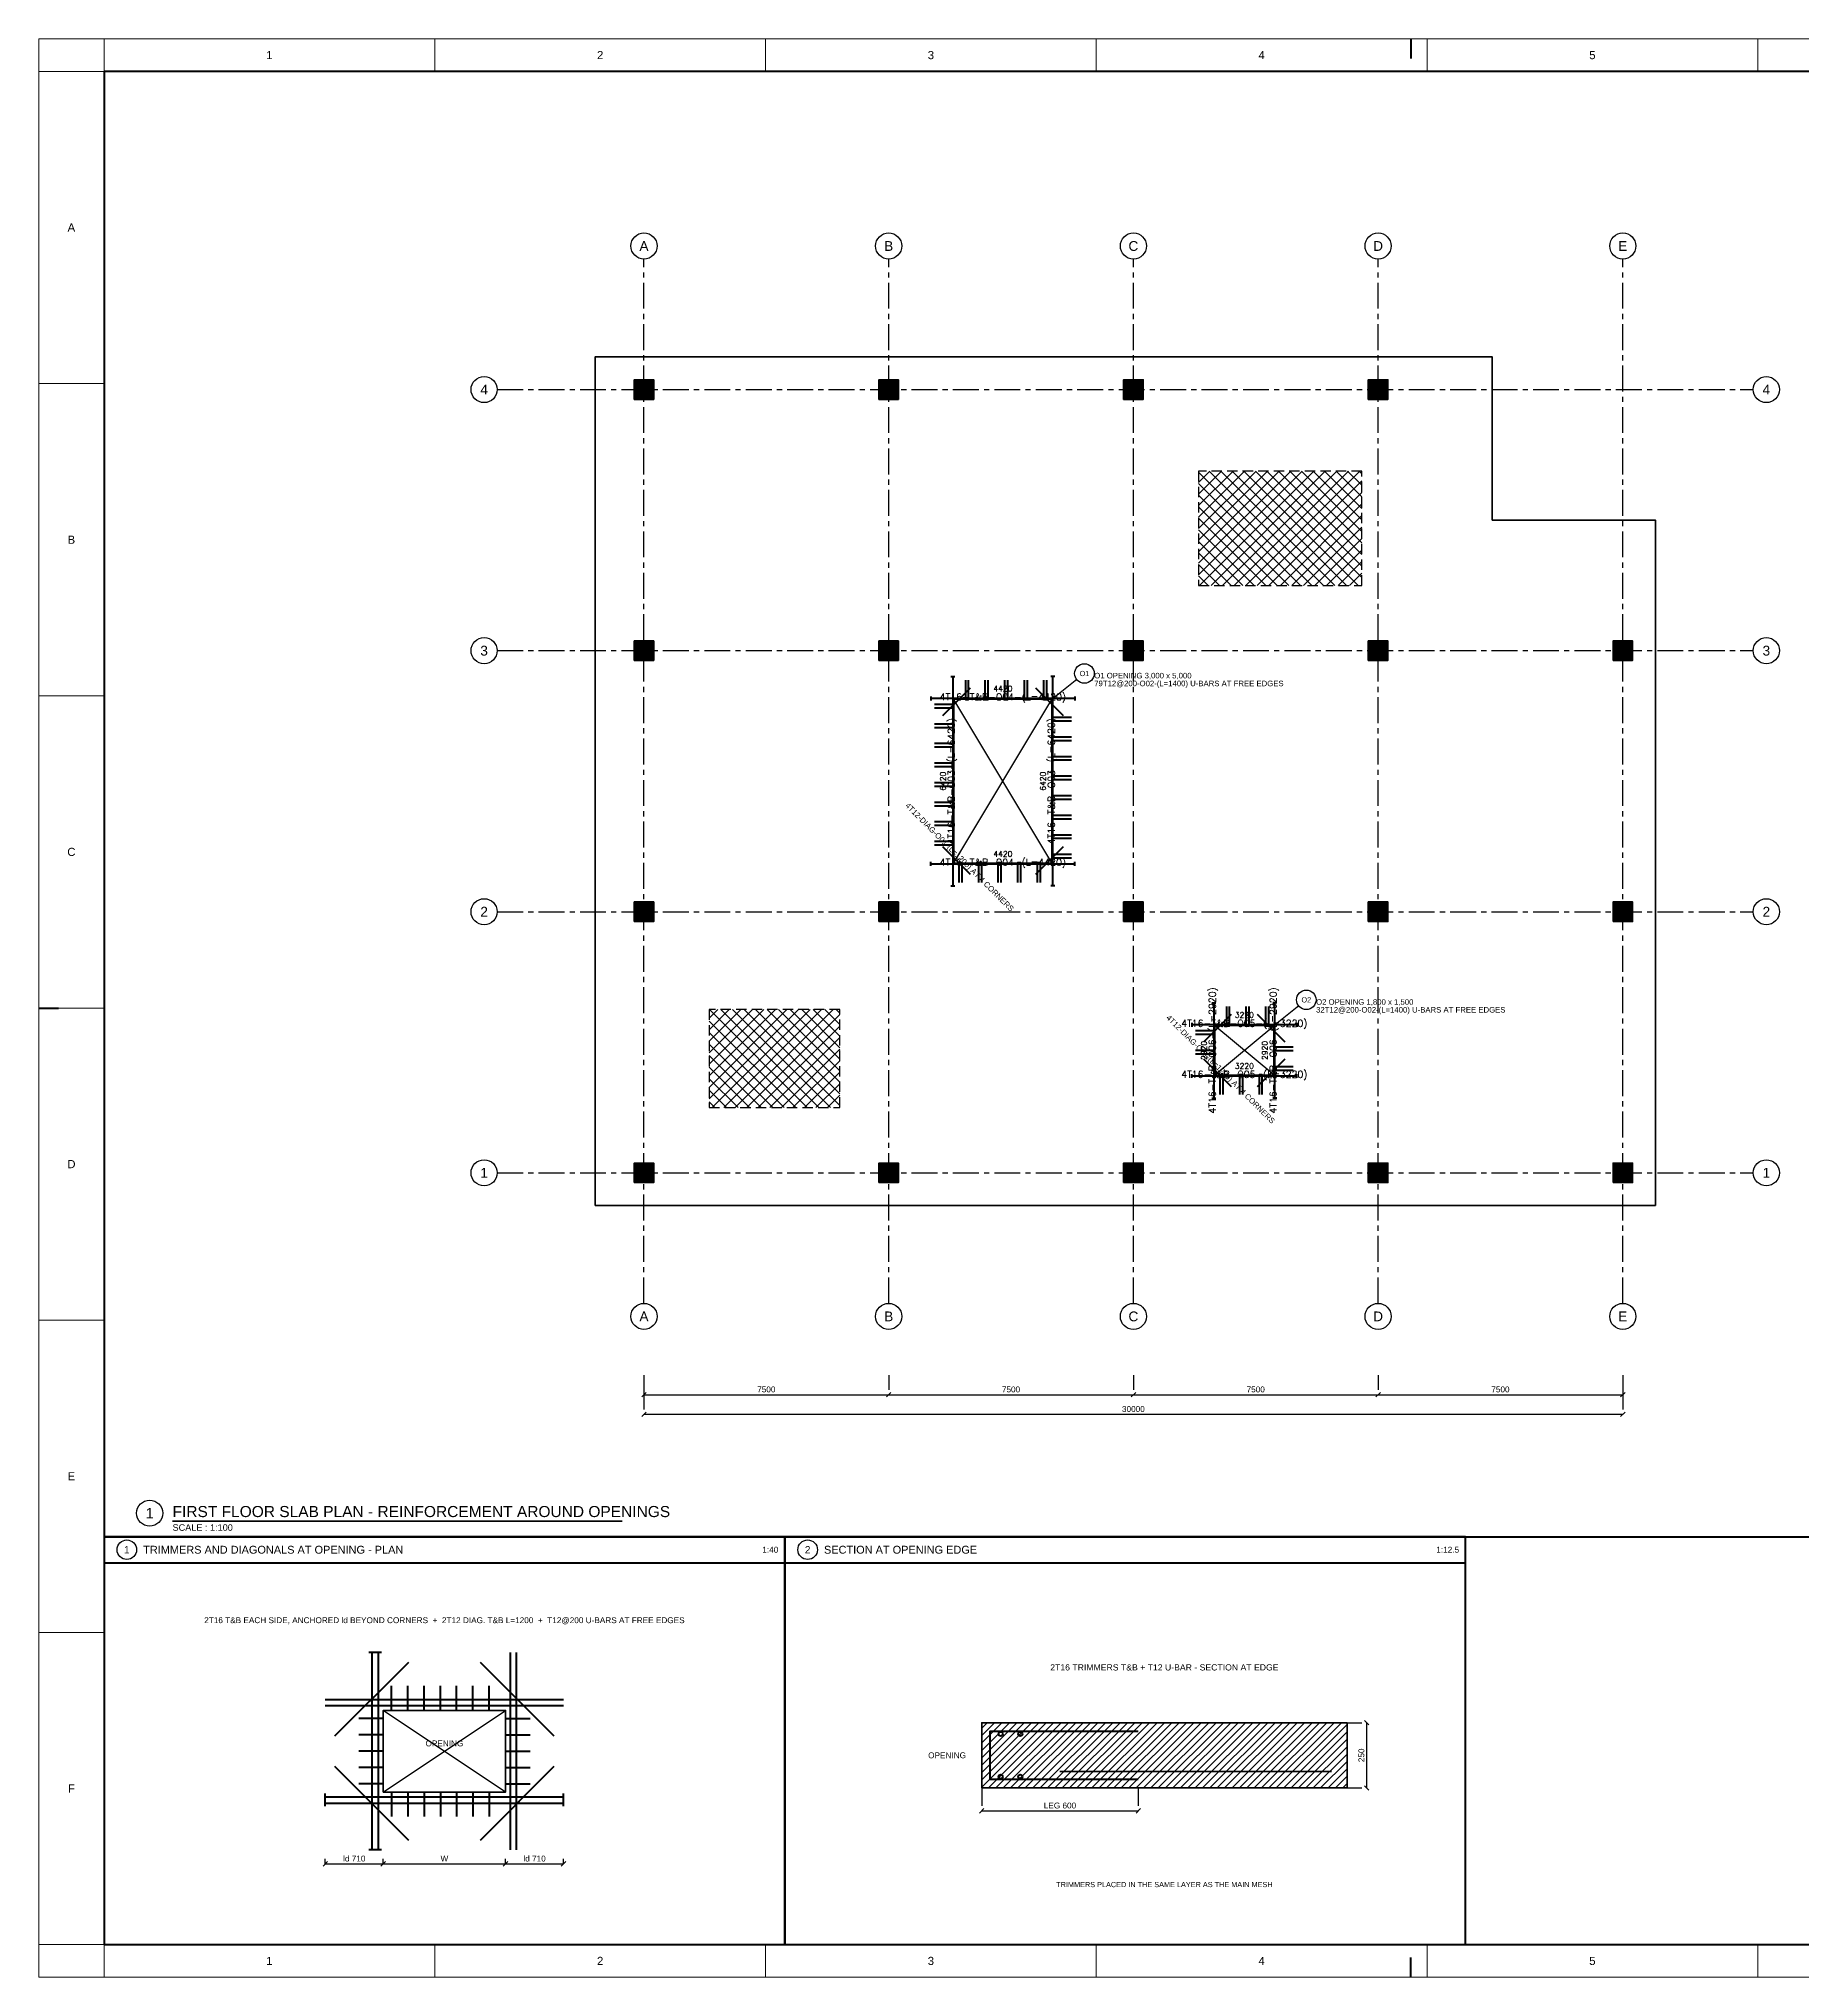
# Model space of a CAD drawing. Header units: millimetres. Extents: x 0 to 84100, y 0 to 59400.
# Drawn here: x 0 to 54050, y 0 to 59400 of the extents above; entities that cross this region are included whole.
import ezdxf
from ezdxf.enums import TextEntityAlignment as Align

# ---------------------------------------------------------------- set-up
doc = ezdxf.new("R2010")
doc.units = ezdxf.units.MM
doc.header["$LTSCALE"] = 25
doc.linetypes.add('CENTER', pattern=[50.8, 31.75, -6.35, 6.35, -6.35])
doc.linetypes.add('DASHED', pattern=[19.05, 12.7, -6.35])
doc.layers.get('0').update_dxf_attribs({"linetype": 'CONTINUOUS'})
for name, color, linetype in [('ST-CALLOUT', 3, 'CONTINUOUS'), ('ST-COL-HATCH', 7, 'CONTINUOUS'), ('ST-DETAIL', 7, 'CONTINUOUS'), ('ST-DETAIL-HATCH', 8, 'CONTINUOUS'), ('ST-DIM', 8, 'CONTINUOUS'), ('ST-GRID', 8, 'CENTER'), ('ST-GRID-BUBBLE', 8, 'CONTINUOUS'), ('ST-OPENING', 6, 'CONTINUOUS'), ('ST-RB-TEXT', 7, 'CONTINUOUS'), ('ST-SHEET-NOTES', 7, 'CONTINUOUS'), ('ST-SHEET-TEXT', 2, 'CONTINUOUS'), ('ST-TEXT', 7, 'CONTINUOUS'), ('ST-VOID', 30, 'DASHED'), ('ST-VOID-HATCH', 30, 'CONTINUOUS')]:
    doc.layers.add(name, color=color, linetype=linetype)
for name, color, linetype, lineweight in [('ST-COL', 7, 'CONTINUOUS', 35), ('ST-RB-BOT', 1, 'CONTINUOUS', 50), ('ST-RB-TRIM', 6, 'CONTINUOUS', 50), ('ST-RB-UBAR', 6, 'CONTINUOUS', 50), ('ST-SHEET-FRAME', 7, 'CONTINUOUS', 50), ('ST-SHEET-TITLE', 7, 'CONTINUOUS', 25), ('ST-SLAB-EDGE', 3, 'CONTINUOUS', 35)]:
    doc.layers.add(name, color=color, linetype=linetype, lineweight=lineweight)
doc.styles.add('ST-REBAR', font='romans.shx')
doc.styles.get("Standard").update_dxf_attribs({"font": 'arial.ttf'})

# ---------------------------------------------------------------- blocks, each defined once
blk = doc.blocks.new('FRAMING_REBAR_AROUND_OPENINGS_L01')
at = {"layer": 'ST-COL-HATCH'}
h = blk.add_hatch(color=7, dxfattribs=at)
h.dxf.hatch_style = 1
h.paths.add_polyline_path([(18250, 48350), (18850, 48350), (18850, 48950), (18250, 48950)])
h = blk.add_hatch(color=7, dxfattribs=at)
h.dxf.hatch_style = 1
h.paths.add_polyline_path([(25750, 48350), (26350, 48350), (26350, 48950), (25750, 48950)])
h = blk.add_hatch(color=7, dxfattribs=at)
h.dxf.hatch_style = 1
h.paths.add_polyline_path([(33250, 48350), (33850, 48350), (33850, 48950), (33250, 48950)])
h = blk.add_hatch(color=7, dxfattribs=at)
h.dxf.hatch_style = 1
h.paths.add_polyline_path([(40750, 48350), (41350, 48350), (41350, 48950), (40750, 48950)])
h = blk.add_hatch(color=7, dxfattribs=at)
h.dxf.hatch_style = 1
h.paths.add_polyline_path([(18250, 40350), (18850, 40350), (18850, 40950), (18250, 40950)])
h = blk.add_hatch(color=7, dxfattribs=at)
h.dxf.hatch_style = 1
h.paths.add_polyline_path([(25750, 40350), (26350, 40350), (26350, 40950), (25750, 40950)])
h = blk.add_hatch(color=7, dxfattribs=at)
h.dxf.hatch_style = 1
h.paths.add_polyline_path([(33250, 40350), (33850, 40350), (33850, 40950), (33250, 40950)])
h = blk.add_hatch(color=7, dxfattribs=at)
h.dxf.hatch_style = 1
h.paths.add_polyline_path([(40750, 40350), (41350, 40350), (41350, 40950), (40750, 40950)])
h = blk.add_hatch(color=7, dxfattribs=at)
h.dxf.hatch_style = 1
h.paths.add_polyline_path([(48250, 40350), (48850, 40350), (48850, 40950), (48250, 40950)])
h = blk.add_hatch(color=7, dxfattribs=at)
h.dxf.hatch_style = 1
h.paths.add_polyline_path([(18250, 32350), (18850, 32350), (18850, 32950), (18250, 32950)])
h = blk.add_hatch(color=7, dxfattribs=at)
h.dxf.hatch_style = 1
h.paths.add_polyline_path([(25750, 32350), (26350, 32350), (26350, 32950), (25750, 32950)])
h = blk.add_hatch(color=7, dxfattribs=at)
h.dxf.hatch_style = 1
h.paths.add_polyline_path([(33250, 32350), (33850, 32350), (33850, 32950), (33250, 32950)])
h = blk.add_hatch(color=7, dxfattribs=at)
h.dxf.hatch_style = 1
h.paths.add_polyline_path([(40750, 32350), (41350, 32350), (41350, 32950), (40750, 32950)])
h = blk.add_hatch(color=7, dxfattribs=at)
h.dxf.hatch_style = 1
h.paths.add_polyline_path([(48250, 32350), (48850, 32350), (48850, 32950), (48250, 32950)])
h = blk.add_hatch(color=7, dxfattribs=at)
h.dxf.hatch_style = 1
h.paths.add_polyline_path([(18250, 24350), (18850, 24350), (18850, 24950), (18250, 24950)])
h = blk.add_hatch(color=7, dxfattribs=at)
h.dxf.hatch_style = 1
h.paths.add_polyline_path([(25750, 24350), (26350, 24350), (26350, 24950), (25750, 24950)])
h = blk.add_hatch(color=7, dxfattribs=at)
h.dxf.hatch_style = 1
h.paths.add_polyline_path([(33250, 24350), (33850, 24350), (33850, 24950), (33250, 24950)])
h = blk.add_hatch(color=7, dxfattribs=at)
h.dxf.hatch_style = 1
h.paths.add_polyline_path([(40750, 24350), (41350, 24350), (41350, 24950), (40750, 24950)])
h = blk.add_hatch(color=7, dxfattribs=at)
h.dxf.hatch_style = 1
h.paths.add_polyline_path([(48250, 24350), (48850, 24350), (48850, 24950), (48250, 24950)])
at = {"layer": 'ST-DETAIL-HATCH'}
h = blk.add_hatch(dxfattribs=at)
h.set_pattern_fill('ANSI31', color=256, scale=50.3937)
h.paths.add_polyline_path([(28900, 5800), (40100, 5800), (40100, 7800), (28900, 7800)])
at = {"layer": 'ST-VOID-HATCH'}
h = blk.add_hatch(dxfattribs=at)
h.set_pattern_fill('ANSI37', color=256, scale=78.74)
h.paths.add_polyline_path([(35550, 42650), (40550, 42650), (40550, 46150), (35550, 46150)])
h = blk.add_hatch(dxfattribs=at)
h.set_pattern_fill('ANSI37', color=256, scale=78.74)
h.paths.add_polyline_path([(20550, 26650), (24550, 26650), (24550, 29650), (20550, 29650)])
at = {"layer": 'ST-CALLOUT'}
for p, q in [((31815.739357, 39762.591486), (31050, 39150)), ((38615.739357, 29762.591486), (37850, 29150))]:
    blk.add_line(p, q, dxfattribs=at)
for centre, radius in [((32050, 39950), 300), ((38850, 29950), 300), ((3400, 14220), 400), ((2700, 13100), 300), ((23566.666667, 13100), 300)]:
    blk.add_circle(centre, radius, dxfattribs=at)
at = {"layer": 'ST-COL'}
for points in [[(18250, 48350), (18850, 48350), (18850, 48950), (18250, 48950)], [(25750, 48350), (26350, 48350), (26350, 48950), (25750, 48950)], [(33250, 48350), (33850, 48350), (33850, 48950), (33250, 48950)], [(40750, 48350), (41350, 48350), (41350, 48950), (40750, 48950)], [(18250, 40350), (18850, 40350), (18850, 40950), (18250, 40950)], [(25750, 40350), (26350, 40350), (26350, 40950), (25750, 40950)], [(33250, 40350), (33850, 40350), (33850, 40950), (33250, 40950)], [(40750, 40350), (41350, 40350), (41350, 40950), (40750, 40950)], [(48250, 40350), (48850, 40350), (48850, 40950), (48250, 40950)], [(18250, 32350), (18850, 32350), (18850, 32950), (18250, 32950)], [(25750, 32350), (26350, 32350), (26350, 32950), (25750, 32950)], [(33250, 32350), (33850, 32350), (33850, 32950), (33250, 32950)], [(40750, 32350), (41350, 32350), (41350, 32950), (40750, 32950)], [(48250, 32350), (48850, 32350), (48850, 32950), (48250, 32950)], [(18250, 24350), (18850, 24350), (18850, 24950), (18250, 24950)], [(25750, 24350), (26350, 24350), (26350, 24950), (25750, 24950)], [(33250, 24350), (33850, 24350), (33850, 24950), (33250, 24950)], [(40750, 24350), (41350, 24350), (41350, 24950), (40750, 24950)], [(48250, 24350), (48850, 24350), (48850, 24950), (48250, 24950)]]:
    blk.add_lwpolyline(points, close=True, dxfattribs=at)
at = {"layer": 'ST-DETAIL', "lineweight": 35}
blk.add_lwpolyline([(28900, 5800), (40100, 5800), (40100, 7800), (28900, 7800)], close=True, dxfattribs=at)
at = {"layer": 'ST-DIM'}
for p, q in [((18550, 18450), (18550, 18000)), ((18550, 18450), (18550, 17400)), ((26050, 18450), (26050, 18000)), ((26050, 18450), (26050, 18000)), ((33550, 18450), (33550, 18000)), ((33550, 18450), (33550, 18000)), ((41050, 18450), (41050, 18000)), ((41050, 18450), (41050, 18000)), ((48550, 18450), (48550, 18000)), ((48550, 18450), (48550, 17400)), ((18480, 17780), (18620, 17920)), ((18550, 17850), (26050, 17850)), ((25980, 17780), (26120, 17920)), ((25980, 17780), (26120, 17920)), ((26050, 17850), (33550, 17850)), ((33480, 17780), (33620, 17920)), ((33480, 17780), (33620, 17920)), ((33550, 17850), (41050, 17850)), ((40980, 17780), (41120, 17920)), ((40980, 17780), (41120, 17920)), ((41050, 17850), (48550, 17850)), ((48480, 17780), (48620, 17920)), ((18480, 17180), (18620, 17320)), ((18550, 17250), (48550, 17250)), ((48480, 17180), (48620, 17320)), ((40100, 7800), (40550, 7800)), ((40770, 7730), (40630, 7870)), ((40700, 5800), (40700, 7800)), ((28900, 5800), (28900, 5250)), ((33700, 5800), (33700, 5250)), ((40100, 5800), (40550, 5800)), ((40770, 5730), (40630, 5870)), ((28830, 5030), (28970, 5170)), ((28900, 5100), (33700, 5100)), ((33630, 5030), (33770, 5170)), ((8783.333333, 3475), (8783.333333, 3625)), ((10558.333333, 3475), (10558.333333, 3625)), ((10558.333333, 3475), (10558.333333, 3625)), ((14308.333333, 3475), (14308.333333, 3625)), ((14308.333333, 3475), (14308.333333, 3625)), ((16083.333333, 3475), (16083.333333, 3625)), ((8713.333333, 3405), (8853.333333, 3545)), ((8783.333333, 3475), (10558.333333, 3475)), ((10488.333333, 3405), (10628.333333, 3545)), ((10488.333333, 3405), (10628.333333, 3545)), ((10558.333333, 3475), (14308.333333, 3475)), ((14238.333333, 3405), (14378.333333, 3545)), ((14238.333333, 3405), (14378.333333, 3545)), ((14308.333333, 3475), (16083.333333, 3475)), ((16013.333333, 3405), (16153.333333, 3545))]:
    blk.add_line(p, q, dxfattribs=at)
at = {"layer": 'ST-GRID'}
for p, q in [((18550, 20650), (18550, 52650)), ((26050, 20650), (26050, 52650)), ((33550, 20650), (33550, 52650)), ((41050, 20650), (41050, 52650)), ((48550, 20650), (48550, 52650)), ((14050, 48650), (52550, 48650)), ((14050, 40650), (52550, 40650)), ((14050, 32650), (52550, 32650)), ((14050, 24650), (52550, 24650))]:
    blk.add_line(p, q, dxfattribs=at)
at = {"layer": 'ST-GRID-BUBBLE'}
for centre in [(18550, 53050), (26050, 53050), (33550, 53050), (41050, 53050), (48550, 53050), (13650, 48650), (52950, 48650), (13650, 40650), (52950, 40650), (13650, 32650), (52950, 32650), (13650, 24650), (52950, 24650), (18550, 20250), (26050, 20250), (33550, 20250), (41050, 20250), (48550, 20250)]:
    blk.add_circle(centre, 400, dxfattribs=at)
at = {"layer": 'ST-OPENING'}
for p, q in [((28050, 34150), (31050, 39150)), ((31050, 34150), (28050, 39150)), ((36050, 27650), (37850, 29150)), ((37850, 27650), (36050, 29150)), ((10558.333333, 5675), (14308.333333, 8175)), ((14308.333333, 5675), (10558.333333, 8175))]:
    blk.add_line(p, q, dxfattribs=at)
for points in [[(28050, 34150), (31050, 34150), (31050, 39150), (28050, 39150)], [(36050, 27650), (37850, 27650), (37850, 29150), (36050, 29150)]]:
    blk.add_lwpolyline(points, close=True, dxfattribs=at)
at = {"layer": 'ST-OPENING', "lineweight": 35}
blk.add_lwpolyline([(10558.333333, 5675), (14308.333333, 5675), (14308.333333, 8175), (10558.333333, 8175)], close=True, dxfattribs=at)
at = {"layer": 'ST-RB-BOT', "lineweight": 35}
blk.add_line((31300, 6304), (39620, 6304), dxfattribs=at)
at = {"layer": 'ST-RB-TRIM'}
for p, q in [((27957, 39860), (28077, 39860)), ((28017, 39860), (28017, 33440)), ((31143, 39860), (31023, 39860)), ((31083, 33440), (31083, 39860)), ((27340, 39243), (27340, 39123)), ((28544.974747, 39503.553391), (27696.446609, 38655.025253)), ((31403.553391, 38655.025253), (30555.025253, 39503.553391)), ((31760, 39243), (31760, 39123)), ((31760, 39183), (27340, 39183)), ((27696.446609, 34644.974747), (28544.974747, 33796.446609)), ((30555.025253, 33796.446609), (31403.553391, 34644.974747)), ((27340, 34057), (27340, 34177)), ((27340, 34117), (31760, 34117)), ((31760, 34057), (31760, 34177)), ((27957, 33440), (28077, 33440)), ((31143, 33440), (31023, 33440)), ((35957, 29860), (36077, 29860)), ((36017, 29860), (36017, 26940)), ((37943, 29860), (37823, 29860)), ((37883, 26940), (37883, 29860)), ((35340, 29243), (35340, 29123)), ((38560, 29183), (35340, 29183)), ((36544.974747, 29503.553391), (35696.446609, 28655.025253)), ((38203.553391, 28655.025253), (37355.025253, 29503.553391)), ((38560, 29243), (38560, 29123)), ((35696.446609, 28144.974747), (36544.974747, 27296.446609)), ((37355.025253, 27296.446609), (38203.553391, 28144.974747)), ((35340, 27557), (35340, 27677)), ((35340, 27617), (38560, 27617)), ((38560, 27557), (38560, 27677)), ((35957, 26940), (36077, 26940)), ((37943, 26940), (37823, 26940)), ((10320.833333, 9950), (10120.833333, 9950)), ((10508.333333, 9950), (10308.333333, 9950)), ((8783.333333, 5425), (8783.333333, 5625)), ((8783.333333, 5237.5), (8783.333333, 5437.5)), ((16083.333333, 5425), (16083.333333, 5625)), ((16083.333333, 5237.5), (16083.333333, 5437.5)), ((10320.833333, 3900), (10120.833333, 3900)), ((10508.333333, 3900), (10308.333333, 3900))]:
    blk.add_line(p, q, dxfattribs=at)
at = {"layer": 'ST-RB-TRIM', "lineweight": 60}
for p, q in [((9076.962483, 7393.62915), (11198.282827, 9514.949494)), ((9218.38384, 7535.050506), (11339.704183, 9656.37085)), ((10220.833333, 3900), (10220.833333, 9950)), ((10408.333333, 3900), (10408.333333, 9950)), ((13526.962483, 9656.37085), (15648.282827, 7535.050506)), ((13668.38384, 9514.949494), (15789.704183, 7393.62915)), ((14458.333333, 3900), (14458.333333, 9950)), ((14645.833333, 3900), (14645.833333, 9950)), ((8783.333333, 8512.5), (16083.333333, 8512.5)), ((8783.333333, 8325), (16083.333333, 8325)), ((11198.282827, 4335.050506), (9076.962483, 6456.37085)), ((11339.704183, 4193.62915), (9218.38384, 6314.949494)), ((15648.282827, 6314.949494), (13526.962483, 4193.62915)), ((15789.704183, 6456.37085), (13668.38384, 4335.050506)), ((8783.333333, 5525), (16083.333333, 5525)), ((8783.333333, 5337.5), (16083.333333, 5337.5))]:
    blk.add_line(p, q, dxfattribs=at)
at = {"layer": 'ST-RB-TRIM'}
for centre in [(29484, 7456), (30084, 7456), (29484, 6144), (30084, 6144)]:
    blk.add_circle(centre, 64, dxfattribs=at)
at = {"layer": 'ST-RB-UBAR'}
for p, q in [((10808.333333, 8175), (10808.333333, 8925)), ((11308.333333, 8175), (11308.333333, 8925)), ((11808.333333, 8175), (11808.333333, 8925)), ((12308.333333, 8175), (12308.333333, 8925)), ((12808.333333, 8175), (12808.333333, 8925)), ((13308.333333, 8175), (13308.333333, 8925)), ((13808.333333, 8175), (13808.333333, 8925)), ((10558.333333, 7925), (9808.333333, 7925)), ((14308.333333, 7925), (15058.333333, 7925)), ((10558.333333, 7425), (9808.333333, 7425)), ((14308.333333, 7425), (15058.333333, 7425)), ((10558.333333, 6925), (9808.333333, 6925)), ((14308.333333, 6925), (15058.333333, 6925)), ((10558.333333, 6425), (9808.333333, 6425)), ((14308.333333, 6425), (15058.333333, 6425)), ((10558.333333, 5925), (9808.333333, 5925)), ((10808.333333, 5675), (10808.333333, 4925)), ((11308.333333, 5675), (11308.333333, 4925)), ((11808.333333, 5675), (11808.333333, 4925)), ((12308.333333, 5675), (12308.333333, 4925)), ((12808.333333, 5675), (12808.333333, 4925)), ((13308.333333, 5675), (13308.333333, 4925)), ((13808.333333, 5675), (13808.333333, 4925)), ((14308.333333, 5925), (15058.333333, 5925))]:
    blk.add_line(p, q, dxfattribs=at)
for points in [[(28400, 39750), (28400, 39150), (28500, 39150), (28500, 39750)], [(29000, 39750), (29000, 39150), (29100, 39150), (29100, 39750)], [(29600, 39750), (29600, 39150), (29700, 39150), (29700, 39750)], [(30200, 39750), (30200, 39150), (30300, 39150), (30300, 39750)], [(30800, 39750), (30800, 39150), (30900, 39150), (30900, 39750)], [(27450, 38900), (28050, 38900), (28050, 39000), (27450, 39000)], [(27450, 38300), (28050, 38300), (28050, 38400), (27450, 38400)], [(31650, 38600), (31050, 38600), (31050, 38500), (31650, 38500)], [(27450, 37700), (28050, 37700), (28050, 37800), (27450, 37800)], [(31650, 38000), (31050, 38000), (31050, 37900), (31650, 37900)], [(27450, 37100), (28050, 37100), (28050, 37200), (27450, 37200)], [(31650, 37400), (31050, 37400), (31050, 37300), (31650, 37300)], [(27450, 36500), (28050, 36500), (28050, 36600), (27450, 36600)], [(31650, 36800), (31050, 36800), (31050, 36700), (31650, 36700)], [(27450, 35900), (28050, 35900), (28050, 36000), (27450, 36000)], [(31650, 36200), (31050, 36200), (31050, 36100), (31650, 36100)], [(27450, 35300), (28050, 35300), (28050, 35400), (27450, 35400)], [(31650, 35600), (31050, 35600), (31050, 35500), (31650, 35500)], [(27450, 34700), (28050, 34700), (28050, 34800), (27450, 34800)], [(31650, 35000), (31050, 35000), (31050, 34900), (31650, 34900)], [(28300, 33550), (28300, 34150), (28200, 34150), (28200, 33550)], [(28900, 33550), (28900, 34150), (28800, 34150), (28800, 33550)], [(29500, 33550), (29500, 34150), (29400, 34150), (29400, 33550)], [(30100, 33550), (30100, 34150), (30000, 34150), (30000, 33550)], [(30700, 33550), (30700, 34150), (30600, 34150), (30600, 33550)], [(31650, 34400), (31050, 34400), (31050, 34300), (31650, 34300)], [(36400, 29750), (36400, 29150), (36500, 29150), (36500, 29750)], [(37000, 29750), (37000, 29150), (37100, 29150), (37100, 29750)], [(37600, 29750), (37600, 29150), (37700, 29150), (37700, 29750)], [(35450, 28900), (36050, 28900), (36050, 29000), (35450, 29000)], [(35450, 28300), (36050, 28300), (36050, 28400), (35450, 28400)], [(38450, 28500), (37850, 28500), (37850, 28400), (38450, 28400)], [(36300, 27050), (36300, 27650), (36200, 27650), (36200, 27050)], [(36900, 27050), (36900, 27650), (36800, 27650), (36800, 27050)], [(37500, 27050), (37500, 27650), (37400, 27650), (37400, 27050)], [(38450, 27900), (37850, 27900), (37850, 27800), (38450, 27800)]]:
    blk.add_lwpolyline(points, dxfattribs=at)
at = {"layer": 'ST-RB-UBAR', "lineweight": 60}
blk.add_lwpolyline([(33700, 6064), (29164, 6064), (29164, 7536), (33700, 7536)], dxfattribs=at)
at = {"layer": 'ST-SHEET-FRAME', "lineweight": 13}
for p, q in [((2000, 58400), (2000, 59400)), ((12137.5, 58400), (12137.5, 59400)), ((22275, 58400), (22275, 59400)), ((32412.5, 58400), (32412.5, 59400)), ((42550, 58400), (42550, 59400)), ((52687.5, 58400), (52687.5, 59400)), ((0, 58400), (2000, 58400)), ((0, 48833.333333), (2000, 48833.333333)), ((0, 39266.666667), (2000, 39266.666667)), ((0, 29700), (2000, 29700)), ((0, 20133.333333), (2000, 20133.333333)), ((0, 10566.666667), (2000, 10566.666667)), ((0, 1000), (2000, 1000)), ((2000, 0), (2000, 1000)), ((12137.5, 0), (12137.5, 1000)), ((22275, 0), (22275, 1000)), ((32412.5, 0), (32412.5, 1000)), ((42550, 0), (42550, 1000)), ((52687.5, 0), (52687.5, 1000))]:
    blk.add_line(p, q, dxfattribs=at)
at = {"layer": 'ST-SHEET-FRAME'}
for p, q in [((42050, 59400), (42050, 58800)), ((0, 29700), (600, 29700)), ((2000, 13500), (64600, 13500)), ((2000, 12700), (22866.666667, 12700)), ((22866.666667, 12700), (43733.333333, 12700)), ((42050, 0), (42050, 600))]:
    blk.add_line(p, q, dxfattribs=at)
at = {"layer": 'ST-SHEET-FRAME', "lineweight": 13}
blk.add_lwpolyline([(0, 0), (84100, 0), (84100, 59400), (0, 59400)], close=True, dxfattribs=at)
at = {"layer": 'ST-SHEET-FRAME'}
for points in [[(2000, 1000), (83100, 1000), (83100, 58400), (2000, 58400)], [(2000, 1000), (22866.666667, 1000), (22866.666667, 13500), (2000, 13500)], [(22866.666667, 1000), (43733.333333, 1000), (43733.333333, 13500), (22866.666667, 13500)]]:
    blk.add_lwpolyline(points, close=True, dxfattribs=at)
at = {"layer": 'ST-SHEET-TITLE', "lineweight": 35}
blk.add_line((4100, 13980), (17880, 13980), dxfattribs=at)
at = {"layer": 'ST-SLAB-EDGE', "color": 3}
blk.add_lwpolyline([(17050, 23650), (49550, 23650), (49550, 44650), (44550, 44650), (44550, 49650), (17050, 49650)], close=True, dxfattribs=at)
at = {"layer": 'ST-VOID'}
for points in [[(35550, 42650), (40550, 42650), (40550, 46150), (35550, 46150)], [(20550, 26650), (24550, 26650), (24550, 29650), (20550, 29650)]]:
    blk.add_lwpolyline(points, close=True, dxfattribs=at)
at = {"layer": 'ST-CALLOUT'}
for s, height, p in [('O1', 160, (32050, 39950)), ('O2', 160, (38850, 29950)), ('1', 320, (3400, 14220)), ('1', 220, (2700, 13100)), ('2', 220, (23566.666667, 13100))]:
    blk.add_text(s, height=height, dxfattribs=at).set_placement(p, align=Align.MIDDLE_CENTER)
at = {"layer": 'ST-DIM'}
for s, p in [('7500', (22300, 17922)), ('7500', (29800, 17922)), ('7500', (37300, 17922)), ('7500', (44800, 17922)), ('30000', (33550, 17322)), ('LEG 600', (31300, 5172)), ('ld 710', (9670.833333, 3547)), ('W', (12433.333333, 3547)), ('ld 710', (15195.833333, 3547))]:
    blk.add_text(s, height=180, dxfattribs=at).set_placement(p, align=Align.CENTER)
blk.add_text('250', height=180, rotation=90, dxfattribs=at).set_placement((40628, 6800), align=Align.CENTER)
at = {"layer": 'ST-OPENING'}
blk.add_text('OPENING', height=180, dxfattribs=at).set_placement((12433.333333, 7075), align=Align.CENTER)
blk.add_text('OPENING', height=180, dxfattribs=at).set_placement((28420, 6800), align=Align.MIDDLE_RIGHT)
at = {"layer": 'ST-RB-TEXT'}
for s, p in [('O1 OPENING 3,000 x 5,000', (32350, 39800)), ('79T12@200-O02-(L=1400) U-BARS AT FREE EDGES', (32350, 39560)), ('32T12@200-O02-(L=1400) U-BARS AT FREE EDGES', (39150, 29560)), ('O2 OPENING 1,800 x 1,500', (39150, 29800))]:
    blk.add_text(s, height=170, dxfattribs=at).set_placement(p)
at = {"layer": 'ST-RB-TEXT', "style": 'ST-REBAR'}
for s, height, rotation, p in [('4T16-T&B-O04-(L=4420)', 210, 360, (29550, 39128)), ('4420', 170, 360, (29550, 39403)), ('4T16-T&B-O03-(L=6420)', 210, 90, (28072, 36650)), ('4T16-T&B-O03-(L=6420)', 210, 90, (31138, 36650)), ('6420', 170, 90, (27797, 36650)), ('6420', 170, 90, (30863, 36650)), ('4T16-T&B-O06-(L=2920)', 210, 90, (36072, 28400)), ('4T16-T&B-O06-(L=2920)', 210, 90, (37938, 28400)), ('4T16-T&B-O05-(L=3220)', 210, 360, (36950, 29128)), ('3220', 170, 360, (36950, 29403)), ('2920', 170, 90, (35797, 28400)), ('2920', 170, 90, (37663, 28400))]:
    blk.add_text(s, height=height, rotation=rotation, dxfattribs=at).set_placement(p, align=Align.CENTER)
at = {"layer": 'ST-RB-TEXT'}
for p in [(28163.137085, 34263.137085), (36163.137085, 27763.137085)]:
    blk.add_text('4T12-DIAG-O01-(L=1200) AT 4 CORNERS', height=170, rotation=-45, dxfattribs=at).set_placement(p, align=Align.CENTER)
at = {"layer": 'ST-RB-TEXT', "style": 'ST-REBAR'}
for s, height, p in [('4420', 170, (29550, 34337)), ('4T16-T&B-O04-(L=4420)', 210, (29550, 34062)), ('3220', 170, (36950, 27837)), ('4T16-T&B-O05-(L=3220)', 210, (36950, 27562))]:
    blk.add_text(s, height=height, dxfattribs=at).set_placement(p, align=Align.CENTER)
at = {"layer": 'ST-RB-TEXT'}
for s, height, p in [('2T16 T&B EACH SIDE, ANCHORED ld BEYOND CORNERS  +  2T12 DIAG. T&B L=1200  +  T12@200 U-BARS AT FREE EDGES', 180, (12433.333333, 10850)), ('2T16 TRIMMERS T&B + T12 U-BAR - SECTION AT EDGE', 190, (34500, 9400))]:
    blk.add_text(s, height=height, dxfattribs=at).set_placement(p, align=Align.CENTER)
at = {"layer": 'ST-SHEET-FRAME'}
for s, p in [('1', (7068.75, 58900)), ('2', (17206.25, 58900)), ('3', (27343.75, 58900)), ('4', (37481.25, 58900)), ('5', (47618.75, 58900)), ('A', (1000, 53616.666667)), ('B', (1000, 44050)), ('C', (1000, 34483.333333)), ('D', (1000, 24916.666667)), ('E', (1000, 15350)), ('F', (1000, 5783.333333)), ('1', (7068.75, 500)), ('2', (17206.25, 500)), ('3', (27343.75, 500)), ('4', (37481.25, 500)), ('5', (47618.75, 500))]:
    blk.add_text(s, height=250, dxfattribs=at).set_placement(p, align=Align.MIDDLE_CENTER)
at = {"layer": 'ST-SHEET-NOTES'}
blk.add_text('TRIMMERS PLACED IN THE SAME LAYER AS THE MAIN MESH', height=160, dxfattribs=at).set_placement((34500, 2760), align=Align.CENTER)
at = {"layer": 'ST-SHEET-TEXT'}
blk.add_text('FIRST FLOOR SLAB PLAN - REINFORCEMENT AROUND OPENINGS', height=340, dxfattribs=at).set_placement((4100, 14100))
for s, p in [('TRIMMERS AND DIAGONALS AT OPENING - PLAN', (3200, 13100)), ('SECTION AT OPENING EDGE', (24066.666667, 13100))]:
    blk.add_text(s, height=240, dxfattribs=at).set_placement(p, align=Align.MIDDLE_LEFT)
at = {"layer": 'ST-SHEET-TITLE'}
blk.add_text('SCALE : 1:100', height=200, dxfattribs=at).set_placement((4100, 13680))
for s, p in [('1:40', (22666.666667, 13100)), ('1:12.5', (43533.333333, 13100))]:
    blk.add_text(s, height=180, dxfattribs=at).set_placement(p, align=Align.MIDDLE_RIGHT)
at = {"layer": 'ST-TEXT'}
for s, p in [('A', (18550, 53050)), ('B', (26050, 53050)), ('C', (33550, 53050)), ('D', (41050, 53050)), ('E', (48550, 53050)), ('4', (13650, 48650)), ('4', (52950, 48650)), ('3', (13650, 40650)), ('3', (52950, 40650)), ('2', (13650, 32650)), ('2', (52950, 32650)), ('1', (13650, 24650)), ('1', (52950, 24650)), ('A', (18550, 20250)), ('B', (26050, 20250)), ('C', (33550, 20250)), ('D', (41050, 20250)), ('E', (48550, 20250))]:
    blk.add_text(s, height=300, dxfattribs=at).set_placement(p, align=Align.MIDDLE_CENTER)

msp = doc.modelspace()

# ---------------------------------------------------------------- block references
msp.add_blockref('FRAMING_REBAR_AROUND_OPENINGS_L01', (0, 0))

doc.saveas('drawing.dxf')
